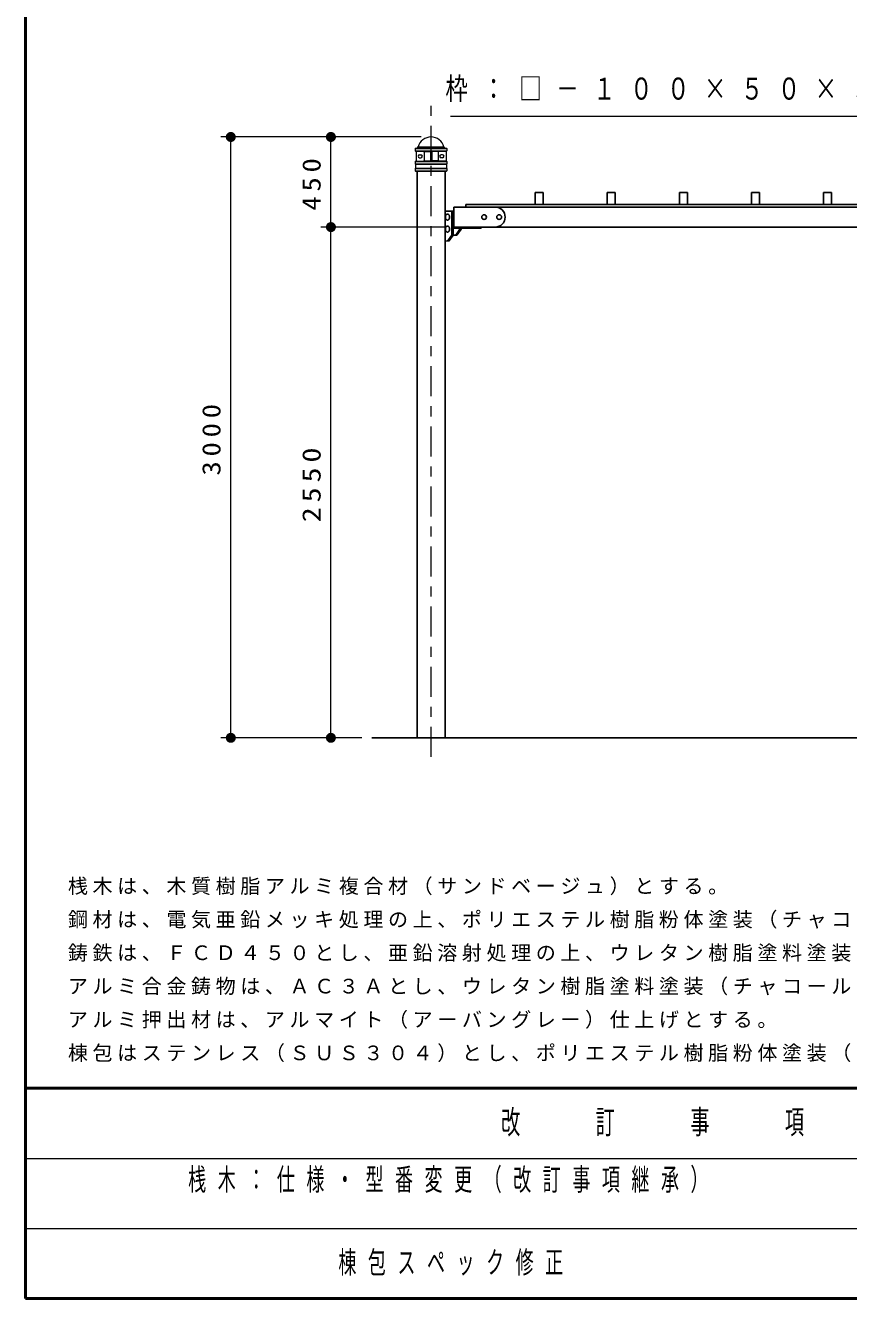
# Model space of a CAD drawing. Units: millimetres on the paper, scale 1:50. Extents: x -365 to 10, y -38 to 257.
# Drawn here: x -365 to -282.8, y 0 to 127.1 of the extents above; entities that cross this region are included whole.
import ezdxf

# ---------------------------------------------------------------- set-up
doc = ezdxf.new("R2010")
doc.units = ezdxf.units.MM
doc.linetypes.add('USER2', pattern=[6, 3, -1, 1, -1])
doc.layers.add('LY_1', color=7, linetype='Continuous', lineweight=25)
doc.layers.add('LY_2', color=7, linetype='Continuous', lineweight=13)
doc.styles.add('ＭＳ ゴシック', font='')
doc.styles.get('ＭＳ ゴシック').set_extended_font_data('MS Gothic')

# ---------------------------------------------------------------- blocks, each defined once
blk = doc.blocks.new('filled_dot')
at = {"color": 0, "linetype": 'Continuous', "lineweight": -2, "const_width": 1.25}
blk.add_lwpolyline([(-0.625, 0, 1), (0.625, 0, 1)], format="xyb", close=True, dxfattribs=at)

msp = doc.modelspace()

# ---------------------------------------------------------------- linework, layer by layer
at = {"layer": 'LY_1', "linetype": 'USER2', "lineweight": 13}
msp.add_line((-324.491, 54.094), (-324.491, 119.216), dxfattribs=at)
at = {"layer": 'LY_1', "lineweight": 13}
for p, q in [((-325.491, 115.992), (-345.491, 115.992)), ((-344.491, 55.992), (-344.491, 115.992)), ((-334.491, 106.992), (-334.491, 115.992)), ((-326.071, 114.854), (-326.051, 114.874)), ((-326.071, 114.854), (-326.071, 114.594)), ((-326.071, 114.854), (-322.911, 114.854)), ((-326.071, 114.594), (-322.911, 114.594)), ((-326.071, 114.594), (-326.051, 114.574)), ((-326.051, 114.874), (-322.931, 114.874)), ((-326.051, 114.574), (-325.229, 114.538)), ((-326.051, 114.574), (-322.931, 114.574)), ((-325.991, 114.57), (-325.991, 113.578)), ((-325.889, 114.874), (-325.771, 114.992)), ((-325.771, 114.992), (-323.211, 114.992)), ((-325.191, 114.537), (-324.561, 114.537)), ((-325.191, 114.498), (-325.191, 113.649)), ((-324.561, 114.534), (-324.561, 113.614)), ((-323.791, 114.537), (-324.421, 114.537)), ((-324.421, 114.534), (-324.421, 113.614)), ((-323.791, 114.498), (-323.791, 113.649)), ((-322.931, 114.574), (-323.753, 114.538)), ((-323.093, 114.874), (-323.211, 114.992)), ((-322.991, 114.57), (-322.991, 113.578)), ((-322.931, 114.874), (-322.911, 114.854)), ((-322.931, 114.574), (-322.911, 114.594)), ((-322.911, 114.854), (-322.911, 114.594)), ((-326.031, 113.574), (-326.071, 113.534)), ((-326.071, 113.534), (-322.911, 113.534)), ((-326.071, 113.534), (-326.071, 113.294)), ((-326.071, 113.294), (-322.911, 113.294)), ((-326.071, 113.294), (-326.051, 113.274)), ((-326.051, 113.274), (-322.931, 113.274)), ((-326.051, 113.274), (-326.051, 112.874)), ((-326.031, 113.574), (-325.229, 113.609)), ((-326.031, 113.574), (-322.951, 113.574)), ((-325.641, 114.224), (-325.501, 114.224)), ((-325.641, 113.924), (-325.501, 113.924)), ((-325.191, 113.611), (-324.561, 113.611)), ((-323.791, 113.611), (-324.421, 113.611)), ((-322.951, 113.574), (-323.753, 113.609)), ((-323.341, 114.224), (-323.481, 114.224)), ((-323.341, 113.924), (-323.481, 113.924)), ((-322.951, 113.574), (-322.911, 113.534)), ((-322.911, 113.294), (-322.931, 113.274)), ((-322.931, 113.274), (-322.931, 112.874)), ((-322.911, 113.534), (-322.911, 113.294)), ((-326.051, 112.874), (-326.071, 112.854)), ((-326.071, 112.854), (-322.911, 112.854)), ((-326.071, 112.854), (-326.071, 112.614)), ((-326.071, 112.614), (-322.911, 112.614)), ((-326.071, 112.614), (-326.031, 112.574)), ((-326.051, 112.874), (-322.931, 112.874)), ((-326.031, 112.574), (-322.951, 112.574)), ((-322.911, 112.614), (-322.951, 112.574)), ((-322.931, 112.874), (-322.911, 112.854)), ((-322.911, 112.854), (-322.911, 112.614)), ((-323.011, 106.992), (-335.491, 106.992)), ((-334.491, 55.992), (-334.491, 106.992)), ((-331.409, 55.992), (-345.491, 55.992))]:
    msp.add_line(p, q, dxfattribs=at)
at = {"layer": 'LY_1'}
for p, q in [((-325.889, 112.574), (-325.889, 55.992)), ((-323.093, 112.574), (-323.093, 55.992)), ((-292.091, 108.992), (-317.991, 108.992)), ((-292.091, 108.992), (-266.091, 108.992)), ((-292.091, 106.992), (-318.091, 106.992)), ((-292.091, 106.992), (-266.091, 106.992)), ((-330.409, 55.992), (-187.398, 55.992))]:
    msp.add_line(p, q, dxfattribs=at)
at = {"layer": 'LY_1', "color": 40}
for p, q in [((-313.291, 110.452), (-314.091, 110.452)), ((-314.091, 109.252), (-314.091, 110.452)), ((-313.291, 109.252), (-313.291, 110.452)), ((-306.091, 110.452), (-306.891, 110.452)), ((-306.891, 109.252), (-306.891, 110.452)), ((-306.091, 109.252), (-306.091, 110.452)), ((-298.891, 110.452), (-299.691, 110.452)), ((-299.691, 109.252), (-299.691, 110.452)), ((-298.891, 109.252), (-298.891, 110.452)), ((-291.691, 110.452), (-292.491, 110.452)), ((-292.491, 109.252), (-292.491, 110.452)), ((-291.691, 109.252), (-291.691, 110.452)), ((-285.291, 110.452), (-284.491, 110.452)), ((-285.291, 109.252), (-285.291, 110.452)), ((-284.491, 109.252), (-284.491, 110.452)), ((-292.091, 109.252), (-321.031, 109.252)), ((-321.031, 108.992), (-321.031, 109.252)), ((-292.091, 109.252), (-263.151, 109.252))]:
    msp.add_line(p, q, dxfattribs=at)
at = {"layer": 'LY_1', "color": 4}
for p, q in [((-322.211, 108.592), (-323.093, 108.592)), ((-322.423, 106.192), (-322.423, 108.592)), ((-322.296, 106.192), (-322.296, 108.592)), ((-322.211, 106.872), (-322.211, 108.992)), ((-318.091, 108.992), (-322.211, 108.992)), ((-318.091, 106.992), (-322.211, 106.992)), ((-322.211, 106.872), (-319.491, 106.872)), ((-322.028, 106.192), (-321.603, 106.792)), ((-321.9, 106.192), (-321.476, 106.792)), ((-321.603, 106.792), (-321.603, 106.872)), ((-321.476, 106.792), (-321.603, 106.792)), ((-321.476, 106.792), (-321.476, 106.872)), ((-319.491, 106.872), (-319.491, 106.992)), ((-322.848, 105.592), (-322.423, 106.192)), ((-322.72, 105.592), (-322.296, 106.192)), ((-321.9, 106.192), (-322.423, 106.192))]:
    msp.add_line(p, q, dxfattribs=at)
at = {"layer": 'LY_1', "color": 4, "lineweight": 13}
msp.add_line((-322.72, 105.592), (-323.093, 105.592), dxfattribs=at)
at = {"layer": 'LY_1', "lineweight": 13}
msp.add_lwpolyline([(-269.325, 107.716), (-279.605, 118.05), (-322.542, 118.05)], dxfattribs=at)
at = {"layer": 'LY_1', "color": 4}
for points in [[(-322.848, 108.292), (-322.866, 108.291), (-322.884, 108.288), (-322.902, 108.282), (-322.92, 108.274), (-322.937, 108.264), (-322.954, 108.252), (-322.969, 108.238), (-322.984, 108.222), (-322.998, 108.204), (-323.01, 108.185), (-323.021, 108.164), (-323.031, 108.142), (-323.04, 108.119), (-323.047, 108.095), (-323.052, 108.07), (-323.056, 108.044), (-323.059, 108.018), (-323.06, 107.992), (-323.059, 107.966), (-323.056, 107.94), (-323.052, 107.914), (-323.047, 107.89), (-323.04, 107.865), (-323.031, 107.842), (-323.021, 107.82), (-323.01, 107.799), (-322.998, 107.78), (-322.984, 107.762), (-322.969, 107.746), (-322.954, 107.732), (-322.937, 107.72), (-322.92, 107.71), (-322.902, 107.702), (-322.884, 107.697), (-322.866, 107.693), (-322.848, 107.692), (-322.829, 107.693), (-322.811, 107.697), (-322.793, 107.702), (-322.775, 107.71), (-322.758, 107.72), (-322.741, 107.732), (-322.726, 107.746), (-322.711, 107.762), (-322.698, 107.78), (-322.685, 107.799), (-322.674, 107.82), (-322.664, 107.842), (-322.655, 107.865), (-322.648, 107.89), (-322.643, 107.914), (-322.639, 107.94), (-322.636, 107.966), (-322.635, 107.992), (-322.636, 108.018), (-322.639, 108.044), (-322.643, 108.07), (-322.648, 108.095), (-322.655, 108.119), (-322.664, 108.142), (-322.674, 108.164), (-322.685, 108.185), (-322.698, 108.204), (-322.711, 108.222), (-322.726, 108.238), (-322.741, 108.252), (-322.758, 108.264), (-322.775, 108.274), (-322.793, 108.282), (-322.811, 108.288), (-322.829, 108.291)], [(-322.848, 107.092), (-322.866, 107.091), (-322.884, 107.088), (-322.902, 107.082), (-322.92, 107.074), (-322.937, 107.064), (-322.954, 107.052), (-322.969, 107.038), (-322.984, 107.022), (-322.998, 107.004), (-323.01, 106.985), (-323.021, 106.964), (-323.031, 106.942), (-323.04, 106.919), (-323.047, 106.895), (-323.052, 106.87), (-323.056, 106.844), (-323.059, 106.818), (-323.06, 106.792), (-323.059, 106.766), (-323.056, 106.74), (-323.052, 106.714), (-323.047, 106.69), (-323.04, 106.665), (-323.031, 106.642), (-323.021, 106.62), (-323.01, 106.599), (-322.998, 106.58), (-322.984, 106.562), (-322.969, 106.546), (-322.954, 106.532), (-322.937, 106.52), (-322.92, 106.51), (-322.902, 106.502), (-322.884, 106.497), (-322.866, 106.493), (-322.848, 106.492), (-322.829, 106.493), (-322.811, 106.497), (-322.793, 106.502), (-322.775, 106.51), (-322.758, 106.52), (-322.741, 106.532), (-322.726, 106.546), (-322.711, 106.562), (-322.698, 106.58), (-322.685, 106.599), (-322.674, 106.62), (-322.664, 106.642), (-322.655, 106.665), (-322.648, 106.69), (-322.643, 106.714), (-322.639, 106.74), (-322.636, 106.766), (-322.635, 106.792), (-322.636, 106.818), (-322.639, 106.844), (-322.643, 106.87), (-322.648, 106.895), (-322.655, 106.919), (-322.664, 106.942), (-322.674, 106.964), (-322.685, 106.985), (-322.698, 107.004), (-322.711, 107.022), (-322.726, 107.038), (-322.741, 107.052), (-322.758, 107.064), (-322.775, 107.074), (-322.793, 107.082), (-322.811, 107.088), (-322.829, 107.091)]]:
    msp.add_lwpolyline(points, close=True, dxfattribs=at)
for centre in [(-319.191, 107.992), (-317.691, 107.992)]:
    msp.add_circle(centre, 0.24, dxfattribs=at)
at = {"layer": 'LY_1', "lineweight": 13}
for centre, radius, start, end in [((-324.491, 114.673), 1.319, 14.00253, 165.99746), ((-325.231, 114.498), 0.04, 0, 87.5), ((-324.601, 114.534), 0.04, 0, 90), ((-324.381, 114.534), 0.04, 90, 180), ((-323.751, 114.498), 0.04, 92.5, 180), ((-325.641, 114.074), 0.15, 90, 270), ((-325.501, 114.074), 0.15, 270, 90), ((-325.231, 113.649), 0.04, 272.5, 0), ((-324.601, 113.614), 0.04, 270, 0), ((-324.381, 113.614), 0.04, 180, 270), ((-323.751, 113.649), 0.04, 180, 267.5), ((-323.481, 114.074), 0.15, 90, 270), ((-323.341, 114.074), 0.15, 270, 90)]:
    msp.add_arc(centre, radius, start, end, dxfattribs=at)
at = {"layer": 'LY_1', "color": 4}
msp.add_arc((-318.091, 107.992), 1, 270, 90, dxfattribs=at)
at = {"layer": 'LY_2', "lineweight": 50}
for p, q in [((-365, 257), (-365, 0)), ((-365, 21), (0, 21)), ((-365, 0), (0, 0))]:
    msp.add_line(p, q, dxfattribs=at)
at = {"layer": 'LY_2'}
for p, q in [((-365, 14), (-238.5, 14)), ((-365, 7), (-238.5, 7))]:
    msp.add_line(p, q, dxfattribs=at)

# ---------------------------------------------------------------- block references
at = {"layer": 'LY_1', "lineweight": 13, "xscale": 0.4, "yscale": 0.4}
for p, rotation in [((-344.491, 115.992), 270), ((-334.491, 115.992), 270), ((-334.491, 106.992), 90), ((-334.491, 106.992), 270), ((-344.491, 55.992), 90), ((-334.491, 55.992), 90)]:
    msp.add_blockref('filled_dot', p, dxfattribs=dict(at, rotation=rotation))

# ---------------------------------------------------------------- texts
at = {"layer": 'LY_1', "style": 'ＭＳ ゴシック'}
for s, insert, char_height, attachment_point in [('\\T1.64;\\W0.75;枠：□－１００×５０×３．２', (-323.06, 120.7), 2.199, 4), ('\\T1.23;桟木は、木質樹脂アルミ複合材（サンドベージュ）とする。', (-360.761, 40.27), 1.466, 7), ('\\T1.23;鋼材は、電気亜鉛メッキ処理の上、ポリエステル樹脂粉体塗装（チャコールグレー）仕上げとする。', (-360.761, 36.936), 1.466, 7), ('\\T1.23;鋳鉄は、ＦＣＤ４５０とし、亜鉛溶射処理の上、ウレタン樹脂塗料塗装（チャコールグレー）仕上げとする。', (-360.761, 33.603), 1.466, 7), ('\\T1.23;アルミ合金鋳物は、ＡＣ３Ａとし、ウレタン樹脂塗料塗装（チャコールグレー）仕上げとする。', (-360.761, 30.27), 1.466, 7), ('\\T1.23;アルミ押出材は、アルマイト（アーバングレー）仕上げとする。', (-360.761, 26.936), 1.466, 7), ('\\T1.23;棟包はステンレス（ＳＵＳ３０４）とし、ポリエステル樹脂粉体塗装（チャコールグレー）仕上げとする。', (-360.761, 23.603), 1.466, 7), ('\\T1.64;\\W0.6;桟木：仕様・型番変更（改訂事項継承）', (-348.75, 13), 2.199, 1), ('\\T1.64;\\W0.6;棟包スペック修正', (-333.75, 3.5), 2.199, 4)]:
    msp.add_mtext(s, dxfattribs=dict(at, insert=insert, char_height=char_height, attachment_point=attachment_point))
at = {"layer": 'LY_1', "char_height": 1.833, "attachment_point": 8, "rotation": 90, "style": 'ＭＳ ゴシック'}
for s, insert in [('\\T1.33;\\W1.15;450', (-335.491, 111.492)), ('\\T1.33;\\W1.15;3000', (-345.491, 85.992)), ('\\T1.33;\\W1.2;2550', (-335.491, 81.492))]:
    msp.add_mtext(s, dxfattribs=dict(at, insert=insert))
at = {"layer": 'LY_2', "color": 4, "insert": (-301.75, 17.5), "char_height": 2.346, "attachment_point": 5, "style": 'ＭＳ ゴシック'}
msp.add_mtext('\\T1.64;\\W0.6;改\u3000\u3000訂\u3000\u3000事\u3000\u3000項', dxfattribs=at)

doc.saveas('drawing.dxf')
